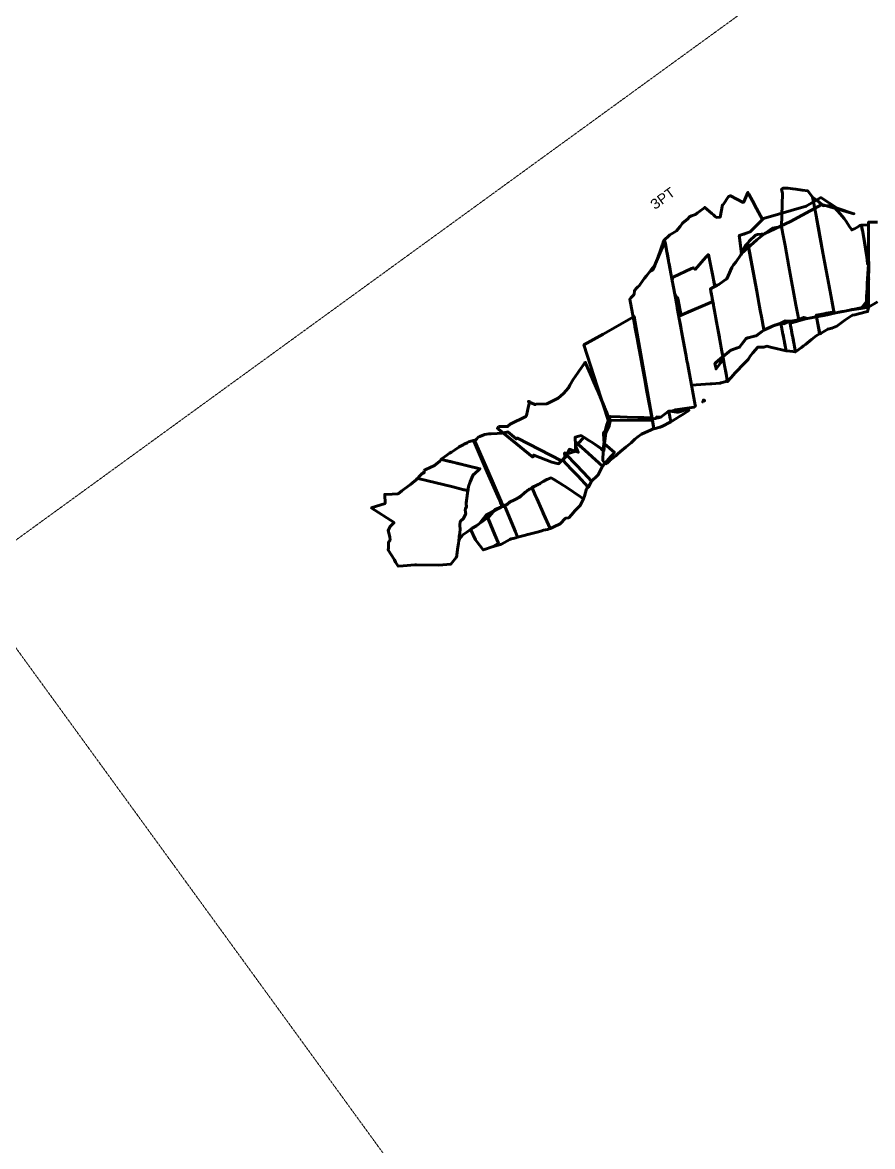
# Model space of a CAD drawing. Header units: millimetres. Extents: x -11105 to 6250, y -8045 to 7046.
# Drawn here: x -3601.9 to -3347.4, y -608.8 to -272.2 of the extents above; entities that cross this region are included whole.
import ezdxf
from ezdxf.enums import TextEntityAlignment as Align

# ---------------------------------------------------------------- set-up
doc = ezdxf.new("R2010")
doc.units = ezdxf.units.MM
doc.linetypes.add('DOT', pattern=[2, 1, -1])
for name, color, linetype in [('_Сеть_', 1, 'Continuous'), ('C_____20241011082056843177_Очистные_-225_ЗРТ_tridb_ОР_04_17', 1, 'Continuous'), ('C_____20241011082117645332_БДШ_1_8_3_-280_ЗРТ_С_ОБР_tridb_ОР_10_18', 1, 'Continuous'), ('C_____20241011082118096326_БДШ-0_7_6_-280_ЗРТ_tridb_ОР_06_19', 1, 'Continuous'), ('C_____20241011082118213266_БДШ-0_8_10_-280_ЗРТ_ОР_tridb_ОР_12_18_111', 1, 'Continuous'), ('C_____20241011082120142699_БДШ-1_5_6_-280_ЗРТ_tridb_ОР_06_18', 1, 'Continuous'), ('C_____20241011082120142699_БДШ-1_5_6_-280_ЗРТ_tridb_ОР_07_18', 1, 'Continuous'), ('C_____20241011082120142699_БДШ-1_5_6_-280_ЗРТ_tridb_ОР_08_18', 1, 'Continuous'), ('C_____20241011082120450879_БДШ-1_6_7_-280_ЗРТ_ОР_tridb_ОР_08_18', 1, 'Continuous'), ('C_____20241011082120450879_БДШ-1_6_7_-280_ЗРТ_ОР_tridb_ОР_09_18', 1, 'Continuous'), ('C_____20241011082120634190_БДШ-1_7_8_-280_ЗРТ_ОР_tridb_ОР_01_19', 1, 'Continuous'), ('C_____20241011082121001548_БДШ-1_8_10_-280_ЗРТ_ОР_tridb_ОР_01_19', 1, 'Continuous'), ('C_____20241011082121001548_БДШ-1_8_10_-280_ЗРТ_ОР_tridb_ОР_10_18', 1, 'Continuous'), ('C_____20241011082121001548_БДШ-1_8_10_-280_ЗРТ_ОР_tridb_ОР_11_18', 1, 'Continuous'), ('C_____20241011082121001548_БДШ-1_8_10_-280_ЗРТ_ОР_tridb_ОР_12_18', 1, 'Continuous'), ('C_____20241011082122858159_БДШ-2_5_6_280_ЗРТ_ОР_tridb_ОР_07_18', 1, 'Continuous'), ('C_____20241011082122858159_БДШ-2_5_6_280_ЗРТ_ОР_tridb_ОР_08_18', 1, 'Continuous'), ('C_____20241011082123156420_БДШ-2_6_7_-280_ЗРТ_ОР_tridb_ОР_08_18', 1, 'Continuous'), ('C_____20241011082123156420_БДШ-2_6_7_-280_ЗРТ_ОР_tridb_ОР_09_18', 1, 'Continuous'), ('C_____20241011082123156420_БДШ-2_6_7_-280_ЗРТ_ОР_tridb_ОР_10_18', 1, 'Continuous'), ('C_____20241011082123622409_БДШ-2_8_10_-280_ЗРТ_tridb_ОР_01_19', 1, 'Continuous'), ('C_____20241011082123622409_БДШ-2_8_10_-280_ЗРТ_tridb_ОР_10_18', 1, 'Continuous'), ('C_____20241011082123622409_БДШ-2_8_10_-280_ЗРТ_tridb_ОР_11_18', 1, 'Continuous'), ('C_____20241011082123622409_БДШ-2_8_10_-280_ЗРТ_tridb_ОР_12_18', 1, 'Continuous'), ('C_____20241011082125020299_БДШ-3_6_7_-280_ЗРТ_ОР_tridb_ОР_01_19', 1, 'Continuous'), ('C_____20241011082125020299_БДШ-3_6_7_-280_ЗРТ_ОР_tridb_ОР_09_18', 1, 'Continuous'), ('C_____20241011082125020299_БДШ-3_6_7_-280_ЗРТ_ОР_tridb_ОР_10_18', 1, 'Continuous'), ('C_____20241011082125726922_ОРТ-10_-280_ЗРТ_tridb_ОР_09_18', 1, 'Continuous'), ('C_____20241011082125726922_ОРТ-10_-280_ЗРТ_tridb_ОР_10_18', 1, 'Continuous'), ('C_____20241011082126535386_ОРТ_5_-280_-280_ЗРТ_tridb_ОР_06_18_1_декада', 1, 'Continuous'), ('C_____20241011082126904249_ОРТ_7_-280_ЗРТ_ОР_tridb_ОР_02_19', 1, 'Continuous'), ('C_____20241011082126904249_ОРТ_7_-280_ЗРТ_ОР_tridb_ОР_06_19', 1, 'Continuous'), ('C_____20241011082127243155_ОРТ_8_-280_ЗРТ_ОР_tridb_ОР_01_19', 1, 'Continuous'), ('C_____20241011082127243155_ОРТ_8_-280_ЗРТ_ОР_tridb_ОР_02_19', 1, 'Continuous')]:
    doc.layers.add(name, color=color, linetype=linetype)
doc.styles.add('Arial', font='arial.ttf', dxfattribs={"height": 0.2})

msp = doc.modelspace()

# ---------------------------------------------------------------- linework, layer by layer
at = {"layer": '_Сеть_', "color": 251, "linetype": 'DOT', "lineweight": 13, "ltscale": 0.09, "true_color": 0x42495b}
for points in [[(-9635.37, -4809.35), (3898.93, 5023.9)], [(-1196.7, -3772.65), (-5203.39, 1742.08)]]:
    msp.add_lwpolyline(points, dxfattribs=at)
at = {"layer": 'C_____20241011082117645332_БДШ_1_8_3_-280_ЗРТ_С_ОБР_tridb_ОР_10_18', "color": 18, "linetype": 'Continuous', "lineweight": 60, "ltscale": 0.09, "true_color": 0x000000}
msp.add_lwpolyline([(-3386.66, -341.4), (-3387.22, -336.68), (-3387.31, -335.97), (-3384.08, -334.91), (-3380.09, -330.86), (-3367.24, -327.24), (-3362.89, -324.61), (-3358.03, -327.81), (-3352.97, -329.46), (-3362.62, -326.67), (-3371.95, -331.83), (-3379.63, -335.42), (-3382.05, -337.28), (-3386.66, -341.4)], dxfattribs=at)
at = {"layer": 'C_____20241011082118096326_БДШ-0_7_6_-280_ЗРТ_tridb_ОР_06_19', "color": 18, "linetype": 'Continuous', "lineweight": 60, "ltscale": 0.09, "true_color": 0x000000}
for points in [[(-3405.42, -360.12), (-3405.62, -359.08), (-3405.89, -357.61), (-3405.92, -357.42), (-3406.32, -355.27), (-3406.34, -355.14), (-3407.01, -351.5), (-3407.39, -349.44), (-3407.97, -346.3), (-3408.02, -346.02), (-3408.2, -345.01), (-3408.23, -344.9), (-3408.37, -344.14), (-3408.47, -343.59), (-3408.49, -343.45), (-3408.51, -343.35), (-3408.73, -342.15), (-3408.81, -341.71), (-3408.98, -340.82), (-3408.98, -340.81), (-3409.08, -340.27), (-3409.2, -339.59), (-3409.42, -338.42), (-3409.55, -337.73), (-3409.77, -338.25), (-3409.81, -338.34), (-3411.54, -342.41), (-3410.65, -339.75), (-3410.35, -338.88), (-3410.29, -338.68), (-3410.23, -338.46), (-3410.09, -337.99), (-3409.83, -337.41), (-3408.27, -335.98), (-3408.23, -335.95), (-3408.19, -335.92), (-3408.06, -335.8), (-3406.67, -334.95), (-3406.09, -334.62), (-3405.02, -333.28), (-3404.28, -332.26), (-3402.75, -330.94), (-3402.22, -330.4), (-3401.58, -330.1), (-3400.44, -329.73), (-3399.79, -329.21), (-3399.51, -329), (-3397.62, -327.55), (-3395.55, -329.42), (-3394.98, -329.81), (-3394.53, -330.27), (-3394.11, -330.57), (-3393, -330.47), (-3392.31, -326.76), (-3392.03, -326.55), (-3390.51, -324.35), (-3390.23, -324.19), (-3389.94, -324.06), (-3386.18, -326.05), (-3386.04, -325.98), (-3386, -325.96), (-3385.98, -325.95), (-3385.9, -325.91), (-3384.71, -323.07), (-3384.43, -323.6), (-3382.77, -326.72), (-3382.74, -326.77), (-3380.4, -331.17), (-3380.48, -331.26), (-3381.36, -332.15), (-3382.25, -333.05), (-3382.57, -333.37), (-3382.89, -333.69), (-3382.97, -333.78), (-3384.08, -334.91), (-3385.14, -335.26), (-3385.7, -335.44), (-3385.99, -335.54), (-3387.31, -335.97), (-3387.25, -336.43), (-3387.22, -336.67), (-3387.04, -338.24), (-3386.66, -341.4), (-3386.76, -341.59), (-3386.84, -341.74), (-3388.34, -344), (-3389.02, -344.81), (-3389.51, -345.59), (-3390.19, -347.13), (-3391, -348.95), (-3391.42, -349.23), (-3391.53, -349.3), (-3391.95, -349.6), (-3393.44, -350.63), (-3393.94, -350.9), (-3394.16, -351.02), (-3394.63, -351.28), (-3394.81, -350.33), (-3394.9, -349.9), (-3395.16, -348.57), (-3395.94, -344.63), (-3396.53, -341.68), (-3396.74, -341.88), (-3397.32, -342.45), (-3400.53, -346.16), (-3400.78, -345.92), (-3400.93, -345.81), (-3401.11, -345.68), (-3401.17, -345.71), (-3401.19, -345.72), (-3401.58, -345.9), (-3407.12, -348.49), (-3407.27, -348.56), (-3407.29, -348.83), (-3407.35, -349.64), (-3407.2, -350.47), (-3407.19, -350.52), (-3406.93, -351.96), (-3406.9, -352.09), (-3406.69, -353.25), (-3406.56, -353.48), (-3405.93, -354.6), (-3405.77, -354.57), (-3405.64, -355.24), (-3405, -358.46), (-3404.68, -359.59), (-3404.53, -359.73), (-3404.69, -359.8), (-3405.42, -360.12)], [(-3383.64, -344.2), (-3384.27, -340.78), (-3384.51, -339.48), (-3384.51, -339.48), (-3384.51, -339.48), (-3384.18, -341.24), (-3384.18, -341.24), (-3384.18, -341.28), (-3383.64, -344.2), (-3383.64, -344.2), (-3383.64, -344.2)], [(-3413.61, -346.47), (-3413.68, -346.34), (-3413.7, -346.3), (-3412.63, -344.94), (-3412.62, -344.92), (-3412.62, -344.92), (-3412.63, -344.94), (-3413.18, -346.24), (-3413.22, -346.26), (-3413.61, -346.47)]]:
    msp.add_lwpolyline(points, dxfattribs=at)
at = {"layer": 'C_____20241011082118213266_БДШ-0_8_10_-280_ЗРТ_ОР_tridb_ОР_12_18_111', "color": 18, "linetype": 'Continuous', "lineweight": 60, "ltscale": 0.09, "true_color": 0x000000}
msp.add_lwpolyline([(-3459.41, -393.14), (-3456.69, -393.2), (-3455.92, -392.49), (-3451.18, -390.2), (-3450.99, -389.92), (-3450.37, -387.08), (-3450.18, -386.38), (-3450.15, -386.11), (-3450.27, -385.93), (-3450.4, -385.75), (-3450.43, -385.66), (-3450.39, -385.63), (-3450.26, -385.67), (-3450.22, -385.66), (-3450.07, -385.8), (-3449.89, -385.93), (-3449.76, -386.02), (-3449.46, -386.2), (-3449.38, -386.18), (-3448.73, -386.54), (-3448.55, -386.64), (-3448.22, -386.59), (-3448.18, -386.54), (-3444.95, -386.36), (-3442.08, -384.96), (-3441.54, -384.7), (-3439.91, -383.27), (-3438.47, -381.6), (-3438.05, -380.8), (-3437.07, -379.09), (-3435.66, -377.09), (-3435.25, -376.49), (-3433.57, -374.13), (-3433.42, -373.93), (-3433.42, -373.93), (-3433.42, -373.93), (-3433.35, -374.1), (-3433.23, -374.38), (-3433.22, -374.4), (-3433.22, -374.4), (-3432.35, -376.42), (-3432.35, -376.42), (-3432.35, -376.42), (-3431.99, -377.27), (-3430.86, -379.9), (-3430.86, -379.9), (-3430.86, -379.91), (-3429.77, -382.43), (-3429.15, -383.88), (-3429.15, -383.88), (-3429.15, -383.88), (-3429.15, -383.89), (-3429.15, -383.89), (-3429.14, -383.9), (-3429.14, -383.9), (-3429.13, -383.92), (-3429.12, -383.94), (-3429.11, -383.96), (-3429.08, -384.04), (-3429.04, -384.13), (-3429, -384.23), (-3428.97, -384.29), (-3428.97, -384.29), (-3427.63, -387.42), (-3427.62, -387.45), (-3427.59, -387.51), (-3427.59, -387.51), (-3427.57, -387.55), (-3427.57, -387.55), (-3427.55, -387.6), (-3427.55, -387.6), (-3427.53, -387.64), (-3427.53, -387.64), (-3427.51, -387.69), (-3427.51, -387.69), (-3427.5, -387.72), (-3427.5, -387.72), (-3427.5, -387.72), (-3427.49, -387.74), (-3427.49, -387.75), (-3427.49, -387.75), (-3427.48, -387.77), (-3427.48, -387.77), (-3427.48, -387.78), (-3427.48, -387.78), (-3427.47, -387.79), (-3427.47, -387.79), (-3427.47, -387.79), (-3427.46, -387.8), (-3427.23, -388.34), (-3427.23, -388.35), (-3427.23, -388.35), (-3427.23, -388.35), (-3427.23, -388.36), (-3427.22, -388.36), (-3427.22, -388.36), (-3427.22, -388.36), (-3427.22, -388.36), (-3426.88, -389.23), (-3426.88, -389.24), (-3426.54, -390.12), (-3426.45, -390.33), (-3426.17, -391.06), (-3426.12, -391.18), (-3425.98, -391.54), (-3426.3, -393.01), (-3427.27, -395.12), (-3427.74, -399.18), (-3427.89, -400.54), (-3428.7, -399.8), (-3431.49, -397.9), (-3432.39, -397.33), (-3434.65, -395.9), (-3435.36, -396.1), (-3436.47, -396.41), (-3436.29, -398.86), (-3435.53, -400.91), (-3436.76, -400.42), (-3438.18, -399.99), (-3439.11, -401.94), (-3439.45, -402.47), (-3440.79, -403.74), (-3441.4, -404.31), (-3443.4, -403.82), (-3448.81, -401.74), (-3449.03, -402.15), (-3449.13, -402.33), (-3456.73, -396.16), (-3459.42, -393.99), (-3459.65, -393.8), (-3459.73, -393.74), (-3459.68, -393.64), (-3459.41, -393.14)], dxfattribs=at)
at = {"layer": 'C_____20241011082120142699_БДШ-1_5_6_-280_ЗРТ_tridb_ОР_06_18', "color": 18, "linetype": 'Continuous', "lineweight": 60, "ltscale": 0.09, "true_color": 0x000000}
msp.add_lwpolyline([(-3348.57, -345.05), (-3348.64, -344.95), (-3348.94, -344.49), (-3349.15, -342.5), (-3350.23, -335.61), (-3350.75, -332.85), (-3348.97, -332.78), (-3348.58, -332.76), (-3348.58, -334.68), (-3348.58, -334.77), (-3348.57, -334.89), (-3348.58, -335), (-3348.58, -341.67), (-3348.58, -341.95), (-3348.58, -343.26), (-3348.57, -344.08), (-3348.57, -345.05)], dxfattribs=at)
at = {"layer": 'C_____20241011082120142699_БДШ-1_5_6_-280_ЗРТ_tridb_ОР_07_18', "color": 18, "linetype": 'Continuous', "lineweight": 60, "ltscale": 0.09, "true_color": 0x000000}
msp.add_lwpolyline([(-3364.27, -359.92), (-3364.28, -359.83), (-3362, -359.41), (-3361.63, -359.34), (-3361.25, -359.27), (-3359.26, -358.9), (-3358.99, -358.85), (-3358.98, -358.85), (-3360.1, -352.79), (-3360.69, -349.59), (-3360.7, -349.58), (-3362.16, -341.66), (-3362.16, -341.65), (-3363.15, -336.33), (-3364.18, -330.76), (-3364.18, -330.76), (-3364.18, -330.76), (-3364.22, -330.53), (-3365.08, -325.93), (-3365.28, -324.85), (-3365.34, -324.48), (-3365.34, -324.48), (-3365.34, -324.48), (-3365.34, -324.48), (-3364.02, -325.52), (-3362.12, -327.06), (-3359.67, -327.02), (-3359.34, -327.23), (-3359.04, -327.5), (-3358.86, -327.49), (-3357.08, -329.48), (-3355.92, -330.86), (-3355.18, -331.92), (-3354.39, -333.19), (-3353.66, -334.3), (-3353.16, -334.11), (-3353.01, -334.05), (-3352.11, -333.57), (-3351.27, -333.12), (-3351.09, -333.03), (-3350.82, -332.89), (-3350.81, -332.88), (-3350.78, -332.86), (-3350.75, -332.85), (-3350.47, -334.34), (-3350.47, -334.36), (-3350.46, -334.42), (-3350.45, -334.43), (-3349.61, -338.97), (-3349.21, -341.11), (-3348.95, -342.53), (-3348.58, -344.54), (-3349, -350.38), (-3348.99, -351.74), (-3349.2, -354.22), (-3349.28, -357.1), (-3349.35, -357.49), (-3349.59, -356.24), (-3350.73, -357.65), (-3350.95, -357.68), (-3353.32, -358.13), (-3353.6, -358.18), (-3353.86, -358.23), (-3356.25, -358.73), (-3358.41, -359.14), (-3358.9, -359.24), (-3361.19, -359.76), (-3361.54, -359.83), (-3361.86, -359.9), (-3364.2, -360.3), (-3364.27, -359.92)], dxfattribs=at)
at = {"layer": 'C_____20241011082120142699_БДШ-1_5_6_-280_ЗРТ_tridb_ОР_08_18', "color": 18, "linetype": 'Continuous', "lineweight": 60, "ltscale": 0.09, "true_color": 0x000000}
msp.add_lwpolyline([(-3369.53, -361.19), (-3369.62, -360.69), (-3370.35, -356.72), (-3372.47, -345.22), (-3373.62, -338.98), (-3374.27, -335.44), (-3374.66, -333.3), (-3374.37, -323.45), (-3374.64, -322.07), (-3374.4, -321.95), (-3374.08, -321.79), (-3372.77, -321.84), (-3371.3, -321.97), (-3370.39, -322.1), (-3368.48, -322.38), (-3366.78, -322.63), (-3365.34, -324.48), (-3365.17, -325.43), (-3363.64, -333.67), (-3362.16, -341.66), (-3361.96, -342.75), (-3359.52, -355.91), (-3358.9, -359.24), (-3360.94, -359.71), (-3361.54, -359.83), (-3363.59, -360.18), (-3364.2, -360.3), (-3364.9, -360.44), (-3366.85, -360.81), (-3367.94, -360.51), (-3369.53, -361.19)], dxfattribs=at)
at = {"layer": 'C_____20241011082120450879_БДШ-1_6_7_-280_ЗРТ_ОР_tridb_ОР_08_18', "color": 18, "linetype": 'Continuous', "lineweight": 60, "ltscale": 0.09, "true_color": 0x000000}
msp.add_lwpolyline([(-3380.48, -361.36), (-3380.6, -360.69), (-3380.93, -358.94), (-3381.01, -358.47), (-3381.01, -358.47), (-3381.44, -356.14), (-3381.44, -356.14), (-3382.06, -352.77), (-3382.45, -350.67), (-3384.5, -339.55), (-3384.5, -339.55), (-3384.6, -338.99), (-3384.71, -338.4), (-3384.71, -338.4), (-3384.72, -338.34), (-3384.73, -338.27), (-3384.73, -338.27), (-3384.32, -337.72), (-3382.43, -335.85), (-3381.9, -335.69), (-3379.75, -335.5), (-3377.84, -334.09), (-3377.32, -333.78), (-3376.74, -333.68), (-3374.66, -333.3), (-3374.27, -335.44), (-3373.62, -338.98), (-3372.47, -345.22), (-3370.35, -356.72), (-3369.62, -360.69), (-3369.53, -361.19), (-3371.27, -361.51), (-3372.19, -361.67), (-3374.11, -362.42), (-3374.82, -362.26), (-3375.16, -362.43), (-3377.41, -363.14), (-3379.66, -364.18), (-3379.93, -364.34), (-3379.94, -364.29), (-3379.94, -364.28), (-3379.95, -364.23), (-3379.95, -364.22), (-3379.96, -364.17), (-3379.96, -364.16), (-3380.48, -361.36)], dxfattribs=at)
at = {"layer": 'C_____20241011082120450879_БДШ-1_6_7_-280_ЗРТ_ОР_tridb_ОР_09_18', "color": 18, "linetype": 'Continuous', "lineweight": 60, "ltscale": 0.09, "true_color": 0x000000}
msp.add_lwpolyline([(-3392.17, -372.17), (-3392.22, -372.18), (-3392.22, -372.18), (-3392.22, -372.18), (-3392.22, -372.18), (-3392.22, -372.18), (-3392.22, -372.18), (-3392.22, -372.18), (-3392.22, -372.17), (-3392.22, -372.17), (-3392.22, -372.17), (-3392.22, -372.16), (-3392.22, -372.16), (-3392.22, -372.16), (-3392.22, -372.16), (-3392.22, -372.16), (-3392.22, -372.15), (-3392.22, -372.15), (-3392.27, -371.91), (-3392.31, -371.68), (-3395.74, -353.05), (-3395.74, -353.04), (-3395.8, -352.73), (-3395.85, -352.44), (-3395.93, -352), (-3393.95, -350.9), (-3393.44, -350.63), (-3391.53, -349.3), (-3391, -348.95), (-3389.51, -345.59), (-3389.02, -344.81), (-3388.34, -344), (-3386.84, -341.74), (-3385.32, -338.89), (-3384.73, -338.27), (-3384.65, -338.74), (-3384.56, -339.2), (-3382.2, -352.02), (-3381.89, -353.72), (-3381.42, -356.28), (-3380.86, -359.31), (-3380.78, -359.76), (-3380.48, -361.39), (-3380.37, -362), (-3380.24, -362.68), (-3379.97, -364.17), (-3379.96, -364.22), (-3379.95, -364.23), (-3379.95, -364.28), (-3379.94, -364.29), (-3379.93, -364.34), (-3382.19, -365.98), (-3382.37, -366.03), (-3384.78, -366.64), (-3384.99, -366.69), (-3385.2, -366.77), (-3387.23, -369.46), (-3389.46, -370.24), (-3389.81, -370.34), (-3392.17, -372.17)], dxfattribs=at)
at = {"layer": 'C_____20241011082120634190_БДШ-1_7_8_-280_ЗРТ_ОР_tridb_ОР_01_19', "color": 18, "linetype": 'Continuous', "lineweight": 60, "ltscale": 0.09, "true_color": 0x000000}
msp.add_lwpolyline([(-3412.97, -390.91), (-3413.41, -391.02), (-3414.94, -382.78), (-3415.69, -378.73), (-3416.37, -375.05), (-3416.91, -372.18), (-3417.67, -368.05), (-3417.68, -368.01), (-3417.69, -367.99), (-3417.9, -366.84), (-3418.55, -363.33), (-3418.71, -362.49), (-3420.08, -355.09), (-3420.07, -355.08), (-3420.07, -355.08), (-3419.77, -354.68), (-3418.82, -353.63), (-3418.68, -352.48), (-3417.97, -351.61), (-3417.7, -351.38), (-3417.27, -351.01), (-3416.22, -349.5), (-3415.65, -348.77), (-3415.12, -348.09), (-3414, -346.67), (-3413.18, -346.24), (-3409.55, -337.73), (-3407.39, -349.44), (-3406.34, -355.14), (-3406, -356.99), (-3405.86, -357.73), (-3403.33, -371.48), (-3403.09, -372.82), (-3402.97, -373.44), (-3402.86, -374.06), (-3402.85, -374.1), (-3400.52, -386.78), (-3400.45, -387.13), (-3400.84, -387.37), (-3406.35, -388.23), (-3406.56, -388.3), (-3406.59, -388.31), (-3407.28, -388.44), (-3408.08, -388.6), (-3408.14, -388.6), (-3408.36, -388.62), (-3408.37, -388.62), (-3408.62, -388.71), (-3410.82, -390.36), (-3410.83, -390.37), (-3410.87, -390.38), (-3410.88, -390.39), (-3411.04, -390.43), (-3412.07, -390.32), (-3412.12, -390.4), (-3412.34, -390.75), (-3412.97, -390.91)], dxfattribs=at)
at = {"layer": 'C_____20241011082121001548_БДШ-1_8_10_-280_ЗРТ_ОР_tridb_ОР_01_19', "color": 18, "linetype": 'Continuous', "lineweight": 60, "ltscale": 0.09, "true_color": 0x000000}
msp.add_lwpolyline([(-3433.56, -400.26), (-3435.61, -398.42), (-3435.05, -397.77), (-3433.87, -396.39), (-3432.16, -397.48), (-3431.49, -397.9), (-3428.74, -399.77), (-3428.7, -399.8), (-3428.65, -399.84), (-3427.89, -400.54), (-3427.79, -399.68), (-3427.64, -398.34), (-3424.71, -400.95), (-3425.38, -401.73), (-3425.73, -402.14), (-3428.21, -405.02), (-3433.56, -400.26)], dxfattribs=at)
at = {"layer": 'C_____20241011082121001548_БДШ-1_8_10_-280_ЗРТ_ОР_tridb_ОР_10_18', "color": 18, "linetype": 'Continuous', "lineweight": 60, "ltscale": 0.09, "true_color": 0x000000}
msp.add_lwpolyline([(-3471.11, -426.96), (-3471.27, -427.29), (-3471.18, -426.66), (-3471.12, -426.08), (-3471.07, -425.66), (-3470.97, -424.99), (-3470.97, -424.99), (-3470.82, -423.98), (-3470.93, -422.76), (-3470.94, -422.58), (-3470.88, -421.87), (-3470.86, -421.65), (-3470.23, -421.06), (-3470.21, -421.04), (-3469.99, -420.84), (-3469.8, -420.48), (-3469.17, -419.29), (-3469.35, -418.1), (-3469.23, -417.8), (-3468.99, -417.17), (-3469.03, -416.46), (-3469.05, -416.11), (-3469.03, -415.96), (-3468.96, -415.32), (-3468.88, -414.65), (-3468.81, -414.07), (-3468.7, -413.19), (-3468.66, -412.9), (-3468.32, -411.15), (-3467.83, -409.72), (-3467.05, -407.82), (-3467.04, -407.81), (-3467.03, -407.78), (-3467, -407.7), (-3466.97, -407.61), (-3466.91, -407.58), (-3466.83, -407.54), (-3466.72, -407.48), (-3466.71, -407.47), (-3466.69, -407.45), (-3464.96, -405.82), (-3465.36, -405.73), (-3465.65, -405.65), (-3468.13, -405.05), (-3469.39, -404.75), (-3469.84, -404.64), (-3471.51, -404.24), (-3471.53, -404.23), (-3473.78, -403.69), (-3476.46, -403.04), (-3476.49, -403.03), (-3476.55, -403.02), (-3476.5, -402.98), (-3474.89, -401.78), (-3474.02, -401.2), (-3473.48, -400.84), (-3472.58, -400.22), (-3471.26, -399.32), (-3471.23, -399.3), (-3471.21, -399.29), (-3469.76, -398.52), (-3469.74, -398.51), (-3469.49, -398.41), (-3468.79, -398.12), (-3468.34, -397.8), (-3466.58, -397.32), (-3466.46, -397.6), (-3462.5, -406.67), (-3458.97, -414.75), (-3458.5, -415.82), (-3458.28, -416.32), (-3458.19, -416.53), (-3458.18, -416.55), (-3457.95, -417.07), (-3460.35, -418.05), (-3460.36, -418.06), (-3462.15, -420.12), (-3462.24, -420.2), (-3462.35, -420.28), (-3462.56, -420.43), (-3463.23, -420.92), (-3464.44, -421.8), (-3465.04, -422.19), (-3466.64, -423.37), (-3468.21, -424.28), (-3468.91, -424.82), (-3470.06, -425.6), (-3470.5, -426.1), (-3470.74, -426.39), (-3470.97, -426.66), (-3471.11, -426.96)], dxfattribs=at)
at = {"layer": 'C_____20241011082121001548_БДШ-1_8_10_-280_ЗРТ_ОР_tridb_ОР_11_18', "color": 18, "linetype": 'Continuous', "lineweight": 60, "ltscale": 0.09, "true_color": 0x000000}
msp.add_lwpolyline([(-3458.08, -417.18), (-3458.19, -417.23), (-3458.74, -415.98), (-3459.2, -414.91), (-3462.73, -406.83), (-3466.69, -397.76), (-3465.84, -396.83), (-3465.45, -396.39), (-3464.97, -396.18), (-3463.81, -395.63), (-3463.49, -395.53), (-3462.3, -395.41), (-3461.58, -395.36), (-3459.74, -395.23), (-3458.36, -395.14), (-3458.14, -395.1), (-3456.82, -394.84), (-3456.59, -394.82), (-3454.17, -396.81), (-3454.03, -396.92), (-3453.72, -396.64), (-3440.49, -403.45), (-3438.8, -401.86), (-3438.8, -401.86), (-3438.8, -401.86), (-3433.96, -406.98), (-3431.56, -409.52), (-3432.46, -411.3), (-3432.5, -411.36), (-3433.04, -411.89), (-3433.62, -414.08), (-3433.92, -414.89), (-3434.47, -414.51), (-3434.82, -414.28), (-3438.96, -411.41), (-3443.61, -408.56), (-3444.92, -409.1), (-3446.02, -409.61), (-3447, -410.25), (-3447.89, -410.75), (-3449.17, -411.39), (-3449.84, -411.73), (-3451.39, -412.81), (-3452.86, -414.24), (-3454.57, -415.1), (-3456.08, -415.85), (-3456.97, -416.68), (-3457.28, -416.8), (-3457.85, -417.03), (-3458.08, -417.18)], dxfattribs=at)
at = {"layer": 'C_____20241011082121001548_БДШ-1_8_10_-280_ЗРТ_ОР_tridb_ОР_12_18', "color": 18, "linetype": 'Continuous', "lineweight": 60, "ltscale": 0.09, "true_color": 0x000000}
msp.add_lwpolyline([(-3439.54, -402.21), (-3439.58, -401.1), (-3438.84, -401.32), (-3436.57, -400.67), (-3436.19, -400.55), (-3436.36, -399.58), (-3436.37, -397.75), (-3434.45, -399.46), (-3432.44, -401.26), (-3428.21, -405.02), (-3429.39, -407.27), (-3429.49, -407.46), (-3429.59, -407.66), (-3429.92, -408.05), (-3431.47, -409.43), (-3432.11, -410.65), (-3432.46, -411.3), (-3432.5, -411.36), (-3432.51, -411.35), (-3435.68, -407.99), (-3437.36, -406.21), (-3437.53, -406.03), (-3440.21, -403.19), (-3439.54, -402.21)], dxfattribs=at)
at = {"layer": 'C_____20241011082122858159_БДШ-2_5_6_280_ЗРТ_ОР_tridb_ОР_07_18', "color": 18, "linetype": 'Continuous', "lineweight": 60, "ltscale": 0.09, "true_color": 0x000000}
msp.add_lwpolyline([(-3362.82, -365.22), (-3363.21, -365.41), (-3363.33, -364.81), (-3364.09, -360.85), (-3364.19, -360.32), (-3363.14, -360.11), (-3361.66, -359.84), (-3359.9, -359.44), (-3358.9, -359.24), (-3356.52, -358.78), (-3356.25, -358.73), (-3355.67, -358.61), (-3353.72, -358.22), (-3350.88, -357.82), (-3349.23, -357.59), (-3349.09, -357.56), (-3348.84, -357.53), (-3348.64, -357.5), (-3348.64, -357.52), (-3348.65, -357.56), (-3348.67, -357.65), (-3348.89, -358.77), (-3351.63, -359.48), (-3352.72, -359.73), (-3353.38, -359.88), (-3353.92, -360.15), (-3355.75, -361.34), (-3356.95, -362.28), (-3358.15, -363.15), (-3359.59, -363.78), (-3360.82, -363.99), (-3362.82, -365.22)], dxfattribs=at)
at = {"layer": 'C_____20241011082122858159_БДШ-2_5_6_280_ЗРТ_ОР_tridb_ОР_08_18', "color": 18, "linetype": 'Continuous', "lineweight": 60, "ltscale": 0.09, "true_color": 0x000000}
msp.add_lwpolyline([(-3368.67, -369.51), (-3370.5, -370.84), (-3370.67, -369.94), (-3371.02, -368.03), (-3371.05, -367.87), (-3371.38, -366.06), (-3371.43, -365.81), (-3371.7, -364.32), (-3371.76, -364.02), (-3371.94, -363.03), (-3372.08, -362.28), (-3370.22, -361.76), (-3369.57, -361.57), (-3367.77, -361.07), (-3366.85, -360.81), (-3365.77, -360.6), (-3364.31, -360.35), (-3364.24, -360.33), (-3364.2, -360.32), (-3363.38, -364.75), (-3363.37, -364.84), (-3363.26, -365.41), (-3363.27, -365.41), (-3363.29, -365.42), (-3364.25, -366.06), (-3365.68, -367.15), (-3367.47, -368.58), (-3368.06, -369.06), (-3368.67, -369.51)], dxfattribs=at)
at = {"layer": 'C_____20241011082123156420_БДШ-2_6_7_-280_ЗРТ_ОР_tridb_ОР_08_18', "color": 18, "linetype": 'Continuous', "lineweight": 60, "ltscale": 0.09, "true_color": 0x000000}
msp.add_lwpolyline([(-3373.01, -370.54), (-3373.01, -370.54), (-3373.2, -370.49), (-3373.31, -370.47), (-3373.74, -368.13), (-3373.77, -367.96), (-3373.8, -367.83), (-3373.96, -366.97), (-3374.21, -365.6), (-3374.23, -365.48), (-3374.82, -362.26), (-3373.46, -361.57), (-3372.19, -361.66), (-3372.05, -362.41), (-3371.87, -363.41), (-3371.81, -363.72), (-3371.53, -365.26), (-3371.48, -365.53), (-3371.12, -367.46), (-3371.09, -367.63), (-3370.5, -370.82), (-3370.5, -370.84), (-3373.01, -370.54)], dxfattribs=at)
at = {"layer": 'C_____20241011082123156420_БДШ-2_6_7_-280_ЗРТ_ОР_tridb_ОР_09_18', "color": 18, "linetype": 'Continuous', "lineweight": 60, "ltscale": 0.09, "true_color": 0x000000}
msp.add_lwpolyline([(-3388.56, -377.14), (-3389.78, -378.5), (-3390.83, -379.72), (-3391.03, -378.63), (-3391.03, -378.61), (-3392.22, -372.18), (-3392.08, -372.1), (-3389.81, -370.34), (-3387.89, -369.67), (-3387.23, -369.46), (-3385.45, -367.11), (-3384.99, -366.69), (-3382.82, -366.14), (-3382.37, -366.03), (-3380.58, -364.68), (-3379.93, -364.34), (-3377.96, -363.42), (-3377.41, -363.14), (-3376.69, -362.86), (-3374.83, -362.26), (-3374.23, -365.48), (-3373.96, -366.97), (-3373.78, -367.96), (-3373.31, -370.47), (-3377.61, -369.49), (-3377.98, -369.4), (-3379.05, -369.16), (-3379.91, -369.45), (-3381.75, -369.4), (-3383.22, -371.1), (-3384, -372.07), (-3384.61, -373.12), (-3386.26, -374.72), (-3386.44, -374.93), (-3387.88, -376.4), (-3388.56, -377.14)], dxfattribs=at)
at = {"layer": 'C_____20241011082123156420_БДШ-2_6_7_-280_ЗРТ_ОР_tridb_ОР_10_18', "color": 18, "linetype": 'Continuous', "lineweight": 60, "ltscale": 0.09, "true_color": 0x000000}
msp.add_lwpolyline([(-3393.34, -374.75), (-3394.27, -375.91), (-3394.42, -375.11), (-3394.58, -374.24), (-3394.45, -374.17), (-3392.22, -372.18), (-3392.03, -373.21), (-3392.98, -374.23), (-3393.34, -374.75)], dxfattribs=at)
at = {"layer": 'C_____20241011082123622409_БДШ-2_8_10_-280_ЗРТ_tridb_ОР_01_19', "color": 18, "linetype": 'Continuous', "lineweight": 60, "ltscale": 0.09, "true_color": 0x000000}
msp.add_lwpolyline([(-3442.78, -423.23), (-3443.6, -423.62), (-3443.91, -423.77), (-3443.93, -423.77), (-3445.99, -419.12), (-3446.44, -418.11), (-3447.93, -414.76), (-3448.36, -413.79), (-3449.35, -411.55), (-3450.33, -412.14), (-3450.56, -412.26), (-3450.68, -412.32), (-3450.28, -412.04), (-3450.14, -411.97), (-3450.05, -411.91), (-3449.4, -411.52), (-3449.26, -411.44), (-3448.15, -410.88), (-3447.89, -410.75), (-3447.86, -410.73), (-3447.74, -410.67), (-3447.67, -410.64), (-3447.55, -410.58), (-3447.01, -410.32), (-3446.95, -410.23), (-3446.95, -410.21), (-3446.89, -410.18), (-3446.02, -409.61), (-3446.01, -409.6), (-3444.92, -409.1), (-3443.61, -408.56), (-3442.72, -409.1), (-3438.96, -411.41), (-3434.82, -414.28), (-3434.47, -414.51), (-3433.92, -414.89), (-3434.4, -415.83), (-3434.89, -416.8), (-3436.4, -418.36), (-3437.53, -419.61), (-3438.37, -420.5), (-3439.32, -420.67), (-3440.92, -422.33), (-3442.78, -423.23)], dxfattribs=at)
at = {"layer": 'C_____20241011082123622409_БДШ-2_8_10_-280_ЗРТ_tridb_ОР_10_18', "color": 18, "linetype": 'Continuous', "lineweight": 60, "ltscale": 0.09, "true_color": 0x000000}
msp.add_lwpolyline([(-3466.23, -427.11), (-3467.74, -423.97), (-3467.23, -423.59), (-3465.96, -422.89), (-3465.19, -422.28), (-3462.97, -419.54), (-3459.88, -427.04), (-3459.43, -428.13), (-3461.02, -429.1), (-3461.29, -429.24), (-3461.57, -429.32), (-3463.28, -429.9), (-3463.95, -430.13), (-3465.93, -427.51), (-3466.23, -427.11)], dxfattribs=at)
at = {"layer": 'C_____20241011082123622409_БДШ-2_8_10_-280_ЗРТ_tridb_ОР_11_18', "color": 18, "linetype": 'Continuous', "lineweight": 60, "ltscale": 0.09, "true_color": 0x000000}
msp.add_lwpolyline([(-3461.02, -429.1), (-3459.43, -428.13), (-3459.88, -427.04), (-3460.55, -425.42), (-3462.94, -419.63), (-3462.34, -419.3), (-3459.4, -417.73), (-3458.83, -417.5), (-3457.62, -416.8), (-3454.33, -424.76), (-3453.67, -426.34), (-3454.2, -426.5), (-3455.02, -426.68), (-3455.63, -426.83), (-3456.02, -427.04), (-3458.47, -428.4), (-3459.44, -428.69), (-3461.29, -429.24), (-3461.02, -429.1)], dxfattribs=at)
at = {"layer": 'C_____20241011082123622409_БДШ-2_8_10_-280_ЗРТ_tridb_ОР_12_18', "color": 18, "linetype": 'Continuous', "lineweight": 60, "ltscale": 0.09, "true_color": 0x000000}
msp.add_lwpolyline([(-3453.32, -426.23), (-3453.67, -426.34), (-3454.33, -424.76), (-3457.62, -416.8), (-3456.69, -416.46), (-3455.88, -415.75), (-3454.99, -415.31), (-3454.09, -414.86), (-3453.24, -414.25), (-3452.38, -413.77), (-3451.12, -412.76), (-3450.79, -412.37), (-3450.33, -412.14), (-3449.35, -411.55), (-3448.36, -413.79), (-3447.93, -414.76), (-3446.44, -418.11), (-3445.82, -419.5), (-3443.93, -423.77), (-3444.74, -423.99), (-3445.89, -424.23), (-3446.75, -424.52), (-3447.82, -424.8), (-3448.99, -425.1), (-3449.77, -425.3), (-3450.61, -425.52), (-3451.71, -425.85), (-3453.32, -426.23)], dxfattribs=at)
at = {"layer": 'C_____20241011082125020299_БДШ-3_6_7_-280_ЗРТ_ОР_tridb_ОР_01_19', "color": 18, "linetype": 'Continuous', "lineweight": 60, "ltscale": 0.09, "true_color": 0x000000}
msp.add_lwpolyline([(-3410.97, -393.36), (-3412.9, -393.85), (-3413.42, -391.02), (-3411.2, -390.47), (-3410.84, -390.37), (-3408.62, -388.71), (-3408.37, -388.62), (-3407.98, -390.75), (-3407.82, -391.59), (-3407.8, -391.74), (-3407.99, -391.86), (-3410.33, -393.11), (-3410.97, -393.36)], dxfattribs=at)
at = {"layer": 'C_____20241011082125020299_БДШ-3_6_7_-280_ЗРТ_ОР_tridb_ОР_09_18', "color": 18, "linetype": 'Continuous', "lineweight": 60, "ltscale": 0.09, "true_color": 0x000000}
for points in [[(-3397.99, -385.63), (-3398.3, -385.82), (-3398.06, -385.27), (-3397.87, -385.28), (-3397.63, -385.4), (-3397.99, -385.63)], [(-3402.9, -388.69), (-3403.04, -387.97), (-3402.38, -388.38), (-3402.9, -388.69)]]:
    msp.add_lwpolyline(points, dxfattribs=at)
at = {"layer": 'C_____20241011082125020299_БДШ-3_6_7_-280_ЗРТ_ОР_tridb_ОР_10_18', "color": 18, "linetype": 'Continuous', "lineweight": 60, "ltscale": 0.09, "true_color": 0x000000}
msp.add_lwpolyline([(-3407.82, -391.59), (-3407.98, -390.75), (-3408.37, -388.62), (-3408.14, -388.6), (-3405.98, -388.87), (-3405.61, -388.92), (-3404.81, -388.64), (-3403.04, -387.97), (-3402.9, -388.69), (-3403.95, -389.36), (-3405.36, -390.25), (-3406, -390.67), (-3407.8, -391.74), (-3407.82, -391.59)], dxfattribs=at)
at = {"layer": 'C_____20241011082125726922_ОРТ-10_-280_ЗРТ_tridb_ОР_09_18', "color": 18, "linetype": 'Continuous', "lineweight": 60, "ltscale": 0.09, "true_color": 0x000000}
msp.add_lwpolyline([(-3497.5, -417.52), (-3493.32, -416.22), (-3493.46, -413.54), (-3493.04, -413.52), (-3489.38, -413.32), (-3488.36, -412.48), (-3485.99, -410.78), (-3485.77, -410.57), (-3485.15, -410.03), (-3483.58, -408.75), (-3483.39, -408.79), (-3473.1, -411.28), (-3469.72, -412.1), (-3468.58, -412.38), (-3468.58, -412.38), (-3468.7, -413.19), (-3468.88, -414.65), (-3469.05, -416.11), (-3468.99, -417.17), (-3469.35, -418.1), (-3469.17, -419.29), (-3469.99, -420.84), (-3470.86, -421.65), (-3470.94, -422.58), (-3470.82, -423.98), (-3471.07, -425.66), (-3471.18, -426.66), (-3471.4, -428.2), (-3471.56, -429.34), (-3471.83, -431.61), (-3471.88, -432.04), (-3472.08, -432.38), (-3473.69, -434.39), (-3473.69, -434.4), (-3473.7, -434.44), (-3477.29, -434.67), (-3483.94, -434.6), (-3484.29, -434.61), (-3484.43, -434.62), (-3487.97, -434.93), (-3489.38, -435.03), (-3490.17, -433.76), (-3490.55, -433.14), (-3492.5, -429.98), (-3492.35, -429.88), (-3492.35, -427.86), (-3491.83, -427.21), (-3491.89, -426.22), (-3492.43, -424.29), (-3491.83, -423.11), (-3490.62, -421.96), (-3497.48, -417.54), (-3497.5, -417.53), (-3497.5, -417.52)], dxfattribs=at)
at = {"layer": 'C_____20241011082125726922_ОРТ-10_-280_ЗРТ_tridb_ОР_10_18', "color": 18, "linetype": 'Continuous', "lineweight": 60, "ltscale": 0.09, "true_color": 0x000000}
msp.add_lwpolyline([(-3481.72, -406.36), (-3481.1, -406.1), (-3478.55, -404.81), (-3476.97, -403.55), (-3476.56, -403.04), (-3476.55, -403.02), (-3476.47, -403.04), (-3474.03, -403.63), (-3471.77, -404.18), (-3468.22, -405.03), (-3464.96, -405.82), (-3466.72, -407.48), (-3466.97, -407.61), (-3467.03, -407.78), (-3467.83, -409.72), (-3468.32, -411.15), (-3468.6, -412.61), (-3468.66, -412.9), (-3468.64, -412.77), (-3468.58, -412.4), (-3468.58, -412.38), (-3469.47, -412.16), (-3470.07, -412.02), (-3473.1, -411.28), (-3483.39, -408.79), (-3483.58, -408.75), (-3483.89, -409), (-3484.05, -409.13), (-3482.55, -407.52), (-3482.54, -407.47), (-3482.11, -407.25), (-3481.99, -407.19), (-3481.62, -407.03), (-3481.72, -406.36)], dxfattribs=at)
at = {"layer": 'C_____20241011082126535386_ОРТ_5_-280_-280_ЗРТ_tridb_ОР_06_18_1_декада', "color": 18, "linetype": 'Continuous', "lineweight": 60, "ltscale": 0.09, "true_color": 0x000000}
for points in [[(-3348.62, -357.42), (-3348.59, -354.72), (-3348.58, -349.31), (-3348.56, -348.85), (-3348.58, -348.61), (-3348.57, -346.01), (-3348.57, -344.08), (-3348.58, -343.26), (-3348.58, -342.48), (-3348.58, -340.38), (-3348.58, -339.46), (-3348.58, -339.36), (-3348.58, -337.79), (-3348.58, -335), (-3348.57, -334.89), (-3348.58, -334.77), (-3348.58, -331.94), (-3345.91, -331.94)], [(-3345.97, -355.82), (-3348.62, -357.42)]]:
    msp.add_lwpolyline(points, dxfattribs=at)
at = {"layer": 'C_____20241011082126904249_ОРТ_7_-280_ЗРТ_ОР_tridb_ОР_02_19', "color": 18, "linetype": 'Continuous', "lineweight": 60, "ltscale": 0.09, "true_color": 0x000000}
for points in [[(-3414, -346.67), (-3413.7, -346.3), (-3413.68, -346.34), (-3413.61, -346.47), (-3414, -346.67)], [(-3402.71, -374.85), (-3402.85, -374.11), (-3402.86, -374.02), (-3402.87, -374), (-3402.89, -373.87), (-3402.9, -373.82), (-3402.97, -373.44), (-3403.07, -372.89), (-3403.11, -372.71), (-3403.25, -371.93), (-3403.31, -371.63), (-3403.4, -371.1), (-3404.46, -365.34), (-3404.94, -362.77), (-3405.27, -360.98), (-3405.42, -360.12), (-3404.95, -359.91), (-3404.76, -359.83), (-3404.45, -359.7), (-3403.97, -359.49), (-3403.35, -359.22), (-3395.24, -355.74), (-3395.24, -355.77), (-3395.07, -356.65), (-3394.93, -357.52), (-3394.76, -358.47), (-3394.2, -361.4), (-3393.27, -366.47), (-3393.12, -367.27), (-3392.92, -368.34), (-3392.9, -368.44), (-3392.48, -370.74), (-3392.16, -372.5), (-3391.71, -374.91), (-3391.27, -377.3), (-3390.9, -379.31), (-3390.9, -379.31), (-3391, -379.46), (-3391.09, -379.49), (-3391.24, -379.53), (-3391.11, -379.51), (-3390.87, -379.47), (-3390.87, -379.51), (-3390.87, -379.51), (-3390.86, -379.58), (-3392.78, -380.12), (-3393.04, -380.22), (-3393.12, -380.22), (-3395.54, -380.38), (-3396.07, -380.42), (-3401.62, -380.78), (-3402.71, -374.85)], [(-3394.27, -375.91), (-3393.34, -374.75), (-3392.98, -374.23), (-3392.03, -373.21), (-3392.22, -372.18), (-3394.44, -374.16), (-3394.45, -374.17), (-3394.58, -374.24), (-3394.42, -375.11), (-3394.27, -375.91)]]:
    msp.add_lwpolyline(points, dxfattribs=at)
at = {"layer": 'C_____20241011082126904249_ОРТ_7_-280_ЗРТ_ОР_tridb_ОР_06_19', "color": 18, "linetype": 'Continuous', "lineweight": 60, "ltscale": 0.09, "true_color": 0x000000}
msp.add_lwpolyline([(-3404.68, -359.59), (-3405, -358.46), (-3405.64, -355.24), (-3405.77, -354.57), (-3405.93, -354.6), (-3406.56, -353.48), (-3406.69, -353.25), (-3406.93, -351.96), (-3407.19, -350.52), (-3407.2, -350.47), (-3407.35, -349.64), (-3407.29, -348.83), (-3407.27, -348.56), (-3407.12, -348.49), (-3401.58, -345.9), (-3401.14, -345.7), (-3401.12, -345.69), (-3401.11, -345.68), (-3400.93, -345.81), (-3400.78, -345.92), (-3400.53, -346.16), (-3397.32, -342.45), (-3396.74, -341.88), (-3396.53, -341.68), (-3395.05, -349.15), (-3394.87, -350.04), (-3394.77, -350.53), (-3394.63, -351.28), (-3395.38, -351.69), (-3395.93, -352), (-3395.9, -352.18), (-3395.85, -352.41), (-3395.85, -352.46), (-3395.83, -352.56), (-3395.81, -352.68), (-3395.79, -352.76), (-3395.45, -354.61), (-3395.45, -354.61), (-3395.38, -355), (-3395.24, -355.74), (-3395.41, -355.81), (-3396.86, -356.44), (-3402.52, -358.87), (-3402.92, -359.04), (-3404.53, -359.73), (-3404.68, -359.59)], dxfattribs=at)
at = {"layer": 'C_____20241011082127243155_ОРТ_8_-280_ЗРТ_ОР_tridb_ОР_01_19', "color": 18, "linetype": 'Continuous', "lineweight": 60, "ltscale": 0.09, "true_color": 0x000000}
msp.add_lwpolyline([(-3427.32, -404.43), (-3428.19, -403.33), (-3428.19, -403.26), (-3428.02, -400.53), (-3428.03, -400.01), (-3427.74, -397.82), (-3427.86, -397.32), (-3427.97, -395.09), (-3427.5, -394.58), (-3427.04, -392.84), (-3426.53, -391.45), (-3425.9, -390.18), (-3422.99, -390.28), (-3420.84, -390.35), (-3417.7, -390.45), (-3416.3, -390.5), (-3415.9, -390.51), (-3413.38, -390.6), (-3413.01, -393.22), (-3413, -393.31), (-3412.89, -393.8), (-3413.68, -394.16), (-3416.59, -395.48), (-3417.71, -396.27), (-3418.62, -396.93), (-3419.7, -398.09), (-3421.14, -399.3), (-3422.84, -400.71), (-3423.64, -401.37), (-3424.31, -401.93), (-3426.05, -403.4), (-3426.9, -404.12), (-3427.32, -404.43)], dxfattribs=at)
at = {"layer": 'C_____20241011082127243155_ОРТ_8_-280_ЗРТ_ОР_tridb_ОР_02_19', "color": 18, "linetype": 'Continuous', "lineweight": 60, "ltscale": 0.09, "true_color": 0x000000}
msp.add_lwpolyline([(-3426.51, -391.41), (-3426.71, -390.72), (-3433.81, -368.68), (-3428.08, -365.48), (-3418.79, -360.21), (-3414.18, -386.23), (-3413.29, -391.26), (-3413.51, -391.26), (-3414.12, -391.27), (-3425.97, -391.4), (-3426.51, -391.41)], dxfattribs=at)

# ---------------------------------------------------------------- texts
at = {"layer": 'C_____20241011082056843177_Очистные_-225_ЗРТ_tridb_ОР_04_17', "color": 178, "true_color": 0x000064, "style": 'Arial'}
msp.add_text('ЗРТ', height=3, rotation=36, dxfattribs=at).set_placement((-3410.26, -324.85), align=Align.MIDDLE_CENTER)

doc.saveas('drawing.dxf')
